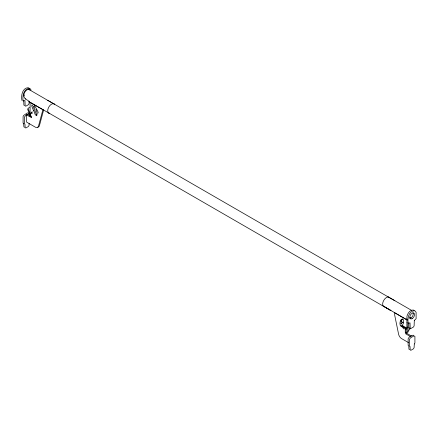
<?xml version="1.0" encoding="UTF-8"?>
<svg xmlns="http://www.w3.org/2000/svg" width="438" height="438" viewBox="0 0 438 438"><rect width="100%" height="100%" fill="white"/><g stroke="black" fill="none" stroke-linecap="round" stroke-linejoin="round"><path stroke-width="0.66" d="M30.096 113.393L30.096 102.278L42.398 109.38L42.322 111.882L38.467 126.259A4.462 2.573 60 0 1 35.423 127.201L26.63 122.125L26.63 114.97L27.578 114.422L30.436 116.075M401.06 324.18L401.088 321.257L402.44 318.886M405.221 332.491L405.692 333.822L410.422 336.548L411.37 336.006L406.639 333.274L406.168 332.453M405.867 328.588L405.867 329.239L405.374 329.283L404.887 328.67M29.138 101.156L29.056 103.598L28.421 104.698L25.787 106.22L25.152 105.854L24.961 100.581L23.159 100.992C22.185 96.426 23.592 88.679 29.439 88.405L30.425 88.947L31.043 90.047M29.143 123.516L29.045 125.388L28.41 126.505L25.798 128.011L25.163 127.628L24.961 124.107L24.342 123.823L24.342 117.22L25.919 115.194L29.379 113.612M32.653 105.919L32.702 105.405M402.215 325.642L403.688 322.751L403.628 319.882C400.573 316.395 398.531 325.062 401.115 326.392L401.92 326.222M28.788 108.963L28.618 109.911L30.928 115.627M30.874 116.284L31.651 116.393L31.689 117.723L26.63 114.97M37.838 113.272L38.205 112.708L37.958 111.701L34.679 105.591M407.904 331.61L410.286 328.478M32.116 104.671L31.711 106.001L33.715 111.055M403.163 322.209L401.033 323.556M29.488 107.463L28.131 108.268L27.654 109.254L30.113 115.988M29.976 90.08A4.725 2.732 -60 0 0 25.415 91.307A4.725 2.732 -60 0 0 24.183 97.28L25.355 98.966L25.847 98.687M405.374 329.283L406.322 328.735M408.654 329.069L409.995 328.303M407.433 327.016L408.09 327.334L407.997 327.739L407.592 327.542M407.269 322.757L406.957 322.576M23.4 123.286L23.083 123.094L23.083 116.492L23.564 115.512L27.025 113.103L28.12 112.884L28.601 113.311M404.893 328.018L405.38 327.98M33.759 106.177L33.283 106.45L33.283 108.449M407.428 332.656L407.904 332.382L407.904 323.233M405.402 332.174L406.814 333.225L406.957 316.181C407.723 313.356 409.902 309.863 413.231 309.989L414.217 310.531M389.771 297.791L394.884 300.72M388.38 296.986L411.441 310.279M28.755 89.379L54.821 104.452A5.387 3.11 -60 0 0 48.832 106.998A5.387 3.11 -60 0 0 49.62 113.458L29.269 101.862M409.831 317.473L410.992 318.147M25.355 98.966L28.256 100.641L28.935 101.621A1.719 0.991 -60 0 0 29.735 101.835M48.229 112.654L390.937 310.586L383.179 305.998M406.957 319.855L394.654 312.754L394.731 315.344L398.585 334.172A4.462 2.573 60 0 0 401.63 338.629L408.665 342.691M407.296 320.074L384.569 306.803A5.387 3.11 -60 0 1 383.748 300.358A5.387 3.11 -60 0 1 389.738 297.813L47.676 100.307M22.059 100.488L21.9 100.264C20.925 95.698 22.333 87.95 28.174 87.677L29.16 88.219L29.784 89.319M409.579 327.805L408.944 327.438L408.78 322.822M24.523 105.492L23.887 105.125L23.723 100.51M402.402 325.483L407.017 328.265M401.772 326.146L406.519 328.998M409.59 349.595L408.955 349.212L408.758 345.691L408.139 345.407L408.139 338.804L409.141 337.216L412.081 335.415L413.176 335.196L413.658 335.618M24.539 127.283L23.904 126.9L23.597 123.22M404.033 329.048L400.962 325.68M36.885 115.019L36.08 113.913M30.572 116.169L30.096 115.353M401.706 325.133L404.159 327.914M406.283 318.859L406.957 319.833M401 320.37L402.445 322.521M35.916 109.177L36.94 112.363L36.94 115.052L36.436 115.725L35.133 114.46L33.759 110.173M35.883 113.3L34.312 108.405L34.23 105.903M32.133 111.723L32.133 112.374M43.346 109.462L43.269 111.334L39.415 125.717A4.462 2.573 60 0 1 37.701 127.086M29.861 114.696L29.861 116.015M412.946 312.655A3.345 1.933 -60 0 1 412.569 316.165A3.345 1.933 -60 0 1 409.716 318.251M24.221 95.988A4.128 2.382 -60 0 1 24.194 94.909M414.299 320.419L414.113 325.91L413.477 327.011L410.839 328.533L410.203 328.166L410.017 322.894L408.216 323.304C407.241 318.738 408.649 310.991 414.49 310.717L415.476 311.259L416.1 312.36L416.1 318.749L414.299 320.419M414.299 343.95L414.096 347.701L413.461 348.818L410.849 350.323L410.22 349.94L410.017 346.42L409.399 346.135L409.399 339.532L410.401 337.944L413.915 335.913L414.917 336.346L414.917 342.949L414.299 343.95M405.216 330.772L405.128 331.166L406.037 331.172L405.216 330.772M30.578 113.847L30.419 114.192L29.921 113.404L30.578 113.847M31.673 112.221L31.186 112.27L31.186 112.922L31.678 113.53L32.166 113.48L31.673 112.221M412.158 318.661A3.345 1.933 -60 0 0 414.206 313.384A3.345 1.933 -60 0 0 410.11 315.749A3.345 1.933 -60 0 0 412.158 318.661"/></g></svg>
